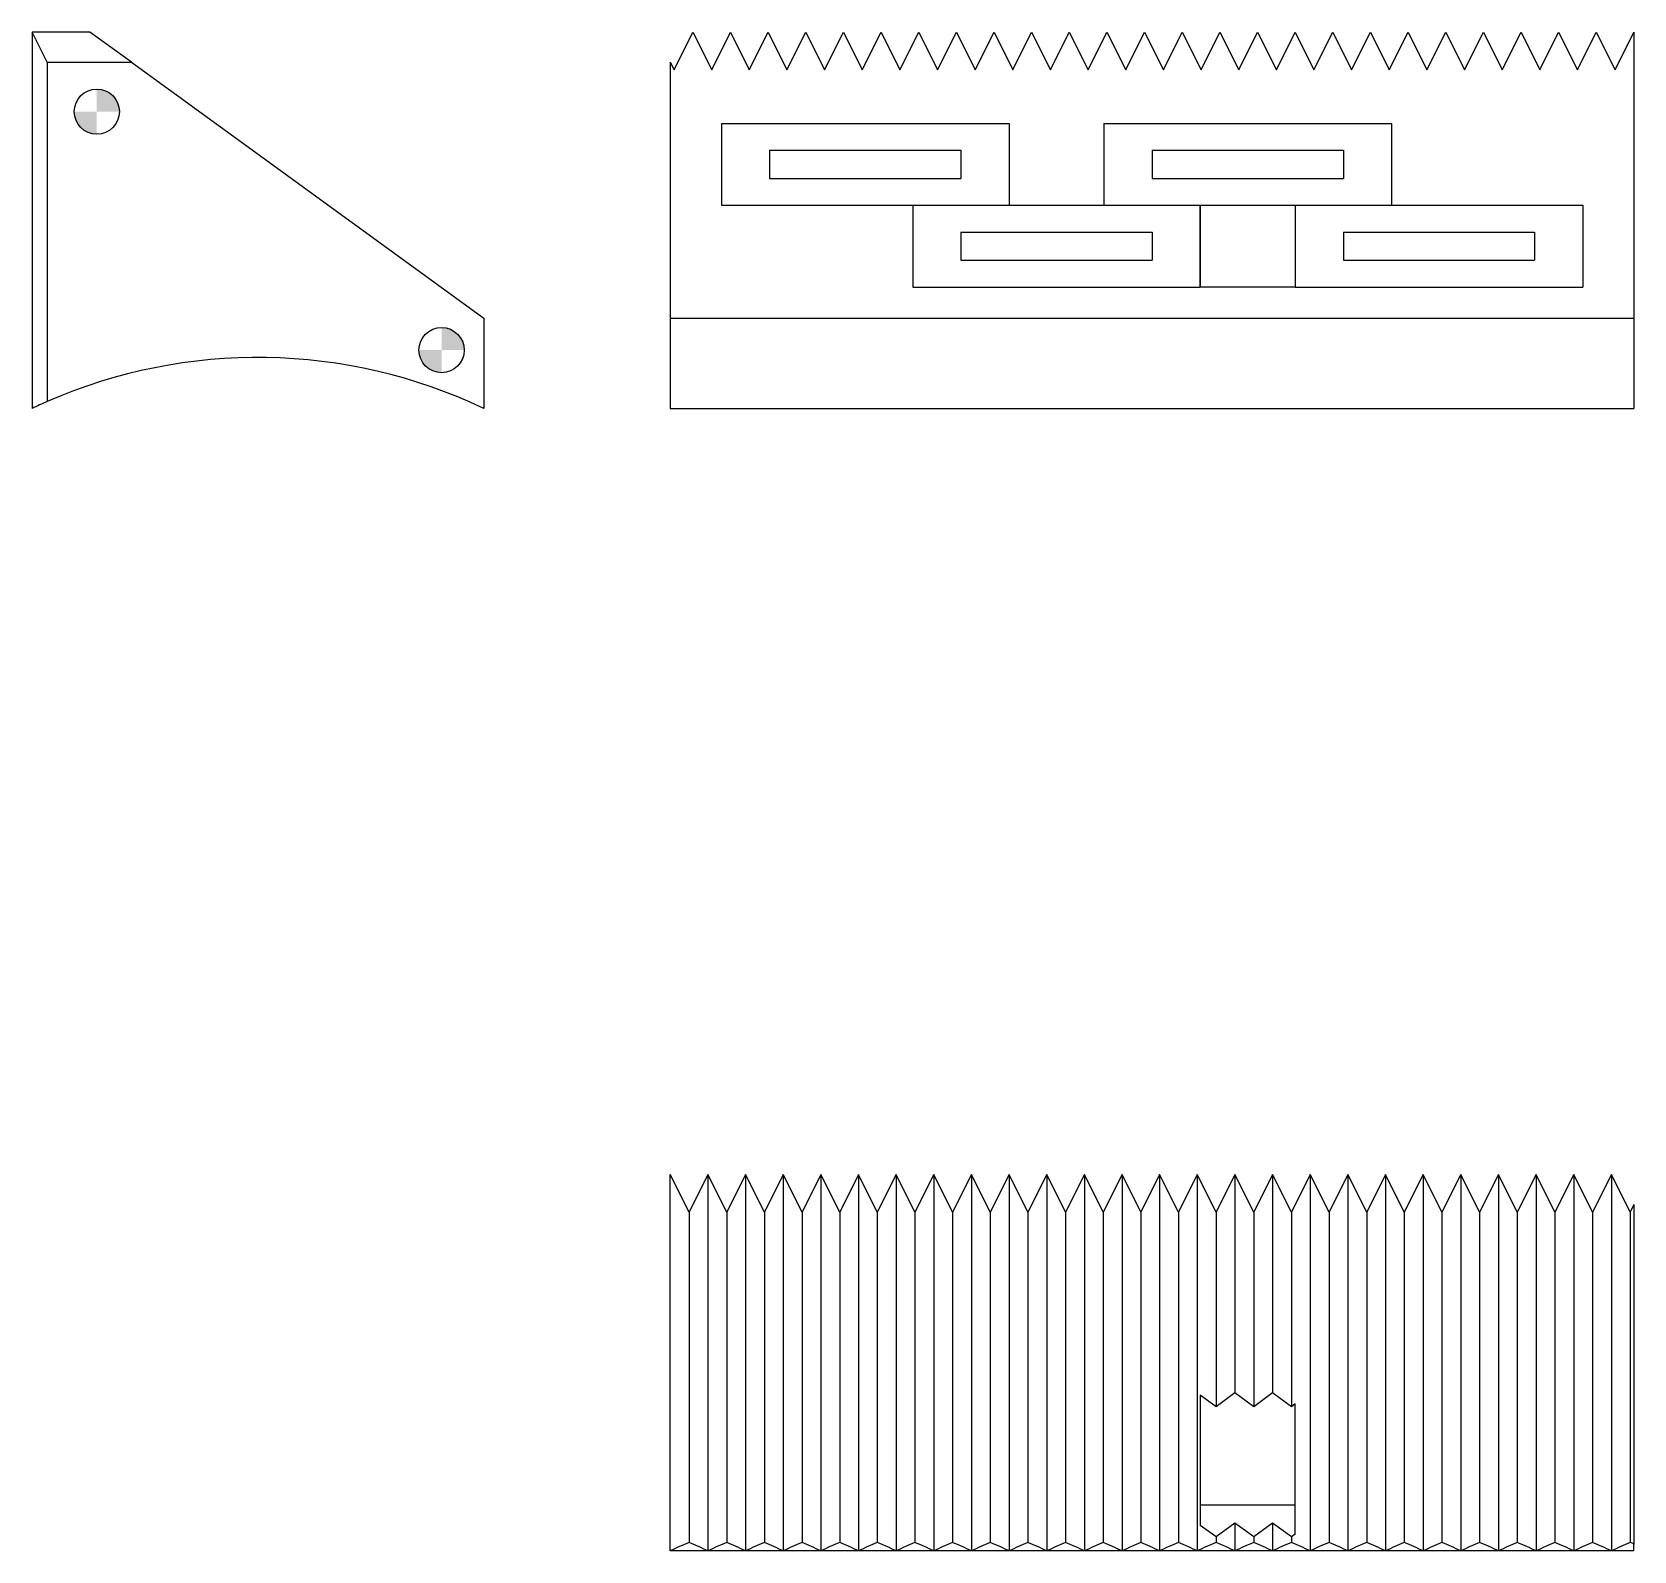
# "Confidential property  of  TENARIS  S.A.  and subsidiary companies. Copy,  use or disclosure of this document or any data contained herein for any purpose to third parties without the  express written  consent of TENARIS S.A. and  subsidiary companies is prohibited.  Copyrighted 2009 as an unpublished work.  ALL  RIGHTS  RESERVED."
# Model space of a CAD drawing. Header units: millimetres. Extents: x 948 to 1161, y 1541 to 1743.
import ezdxf

# ---------------------------------------------------------------- set-up
doc = ezdxf.new("R2010")
doc.units = ezdxf.units.MM

# ---------------------------------------------------------------- blocks, each defined once
blk = doc.blocks.new('SW_DOWELSYMBOL_0')
at = {"linetype": 'Continuous', "lineweight": 0}
h = blk.add_hatch(color=0, dxfattribs=at)
edge = h.paths.add_edge_path(flags=0)
edge.add_arc((0, 0), 6, 0, 90)
edge.add_line((0, 6), (0, 0))
edge.add_line((0, 0), (6, 0))
h = blk.add_hatch(color=0, dxfattribs=at)
edge = h.paths.add_edge_path(flags=0)
edge.add_arc((0, 0), 6, 180, 270)
edge.add_line((0, -6), (0, 0))
edge.add_line((0, 0), (-6, 0))
at = {"color": 0, "linetype": 'Continuous', "lineweight": 0}
blk.add_circle((0, 0), 6, dxfattribs=at)
blk = doc.blocks.new('SW_DOWELSYMBOL_1')
at = {"linetype": 'Continuous', "lineweight": 0}
h = blk.add_hatch(color=0, dxfattribs=at)
edge = h.paths.add_edge_path(flags=0)
edge.add_arc((0, 0), 6, 0, 90)
edge.add_line((0, 6), (0, 0))
edge.add_line((0, 0), (6, 0))
h = blk.add_hatch(color=0, dxfattribs=at)
edge = h.paths.add_edge_path(flags=0)
edge.add_arc((0, 0), 6, 180, 270)
edge.add_line((0, -6), (0, 0))
edge.add_line((0, 0), (-6, 0))
at = {"color": 0, "linetype": 'Continuous', "lineweight": 0}
blk.add_circle((0, 0), 6, dxfattribs=at)

msp = doc.modelspace()

# ---------------------------------------------------------------- linework, layer by layer
at = {"color": 7, "linetype": 'Continuous', "lineweight": 25}
for p, q in [((948.11, 1742.67), (948.11, 1692.67)), ((950.11, 1738.67), (948.11, 1742.67)), ((955.8, 1742.67), (948.11, 1742.67)), ((961.31, 1738.67), (955.8, 1742.67)), ((1033.38, 1737.67), (1035.88, 1742.67)), ((1035.88, 1742.67), (1038.38, 1737.67)), ((1038.38, 1737.67), (1040.88, 1742.67)), ((1040.88, 1742.67), (1043.38, 1737.67)), ((1043.38, 1737.67), (1045.88, 1742.67)), ((1045.88, 1742.67), (1048.38, 1737.67)), ((1048.38, 1737.67), (1050.88, 1742.67)), ((1050.88, 1742.67), (1053.38, 1737.67)), ((1053.38, 1737.67), (1055.88, 1742.67)), ((1055.88, 1742.67), (1058.38, 1737.67)), ((1058.38, 1737.67), (1060.88, 1742.67)), ((1060.88, 1742.67), (1063.38, 1737.67)), ((1063.38, 1737.67), (1065.88, 1742.67)), ((1065.88, 1742.67), (1068.38, 1737.67)), ((1068.38, 1737.67), (1070.88, 1742.67)), ((1070.88, 1742.67), (1073.38, 1737.67)), ((1073.38, 1737.67), (1075.88, 1742.67)), ((1075.88, 1742.67), (1078.38, 1737.67)), ((1078.38, 1737.67), (1080.88, 1742.67)), ((1080.88, 1742.67), (1083.38, 1737.67)), ((1083.38, 1737.67), (1085.88, 1742.67)), ((1085.88, 1742.67), (1088.38, 1737.67)), ((1088.38, 1737.67), (1090.88, 1742.67)), ((1090.88, 1742.67), (1093.38, 1737.67)), ((1093.38, 1737.67), (1095.88, 1742.67)), ((1095.88, 1742.67), (1098.38, 1737.67)), ((1098.38, 1737.67), (1100.88, 1742.67)), ((1100.88, 1742.67), (1103.38, 1737.67)), ((1103.38, 1737.67), (1105.88, 1742.67)), ((1105.88, 1742.67), (1108.38, 1737.67)), ((1108.38, 1737.67), (1110.88, 1742.67)), ((1110.88, 1742.67), (1113.38, 1737.67)), ((1113.38, 1737.67), (1115.88, 1742.67)), ((1115.88, 1742.67), (1118.38, 1737.67)), ((1118.38, 1737.67), (1120.88, 1742.67)), ((1120.88, 1742.67), (1123.38, 1737.67)), ((1123.38, 1737.67), (1125.88, 1742.67)), ((1125.88, 1742.67), (1128.38, 1737.67)), ((1128.38, 1737.67), (1130.88, 1742.67)), ((1130.88, 1742.67), (1133.38, 1737.67)), ((1133.38, 1737.67), (1135.88, 1742.67)), ((1135.88, 1742.67), (1138.38, 1737.67)), ((1138.38, 1737.67), (1140.88, 1742.67)), ((1140.88, 1742.67), (1143.38, 1737.67)), ((1143.38, 1737.67), (1145.88, 1742.67)), ((1145.88, 1742.67), (1148.38, 1737.67)), ((1148.38, 1737.67), (1150.88, 1742.67)), ((1150.88, 1742.67), (1153.38, 1737.67)), ((1153.38, 1737.67), (1155.88, 1742.67)), ((1155.88, 1742.67), (1158.38, 1737.67)), ((1158.38, 1737.67), (1160.88, 1742.67)), ((1160.88, 1742.67), (1160.88, 1704.67)), ((950.11, 1738.67), (961.31, 1738.67)), ((950.11, 1738.67), (950.11, 1693.59)), ((961.31, 1738.67), (1008.11, 1704.67)), ((1032.88, 1738.67), (1032.88, 1704.67)), ((1032.88, 1738.67), (1033.38, 1737.67)), ((1103.28, 1719.66), (1115.88, 1719.66)), ((1103.28, 1708.79), (1103.28, 1719.66)), ((1115.88, 1719.66), (1115.88, 1708.79)), ((1115.88, 1708.79), (1103.28, 1708.79)), ((1008.11, 1704.67), (1008.11, 1692.67)), ((1032.88, 1704.67), (1160.88, 1704.67)), ((1032.88, 1704.67), (1032.88, 1692.67)), ((1160.88, 1704.67), (1160.88, 1692.67)), ((1032.88, 1692.67), (1160.88, 1692.67)), ((1032.88, 1540.91), (1032.88, 1590.91)), ((1035.38, 1585.91), (1032.88, 1590.91)), ((1037.88, 1590.91), (1035.38, 1585.91)), ((1037.88, 1590.91), (1037.88, 1540.91)), ((1040.38, 1585.91), (1037.88, 1590.91)), ((1042.88, 1590.91), (1040.38, 1585.91)), ((1042.88, 1590.91), (1042.88, 1540.91)), ((1045.38, 1585.91), (1042.88, 1590.91)), ((1047.88, 1590.91), (1045.38, 1585.91)), ((1047.88, 1590.91), (1047.88, 1540.91)), ((1050.38, 1585.91), (1047.88, 1590.91)), ((1052.88, 1590.91), (1050.38, 1585.91)), ((1052.88, 1590.91), (1052.88, 1540.91)), ((1055.38, 1585.91), (1052.88, 1590.91)), ((1057.88, 1590.91), (1055.38, 1585.91)), ((1057.88, 1590.91), (1057.88, 1540.91)), ((1060.38, 1585.91), (1057.88, 1590.91)), ((1062.88, 1590.91), (1060.38, 1585.91)), ((1062.88, 1590.91), (1062.88, 1540.91)), ((1065.38, 1585.91), (1062.88, 1590.91)), ((1067.88, 1590.91), (1065.38, 1585.91)), ((1067.88, 1590.91), (1067.88, 1540.91)), ((1070.38, 1585.91), (1067.88, 1590.91)), ((1072.88, 1590.91), (1070.38, 1585.91)), ((1072.88, 1590.91), (1072.88, 1540.91)), ((1075.38, 1585.91), (1072.88, 1590.91)), ((1077.88, 1590.91), (1075.38, 1585.91)), ((1080.38, 1585.91), (1077.88, 1590.91)), ((1082.88, 1590.91), (1080.38, 1585.91)), ((1082.88, 1590.91), (1082.88, 1540.91)), ((1085.38, 1585.91), (1082.88, 1590.91)), ((1087.88, 1590.91), (1085.38, 1585.91)), ((1087.88, 1590.91), (1087.88, 1540.91)), ((1090.38, 1585.91), (1087.88, 1590.91)), ((1092.88, 1590.91), (1090.38, 1585.91)), ((1092.88, 1590.91), (1092.88, 1540.91)), ((1095.38, 1585.91), (1092.88, 1590.91)), ((1097.88, 1590.91), (1095.38, 1585.91)), ((1097.88, 1590.91), (1097.88, 1540.91)), ((1100.38, 1585.91), (1097.88, 1590.91)), ((1102.88, 1590.91), (1100.38, 1585.91)), ((1102.88, 1590.91), (1102.88, 1540.91)), ((1105.38, 1585.91), (1102.88, 1590.91)), ((1107.88, 1590.91), (1105.38, 1585.91)), ((1107.88, 1590.91), (1107.88, 1561.89)), ((1110.38, 1585.91), (1107.88, 1590.91)), ((1112.88, 1590.91), (1110.38, 1585.91)), ((1112.88, 1590.91), (1112.88, 1561.89)), ((1115.38, 1585.91), (1112.88, 1590.91)), ((1117.88, 1590.91), (1115.38, 1585.91)), ((1117.88, 1590.91), (1117.88, 1540.91)), ((1120.38, 1585.91), (1117.88, 1590.91)), ((1122.88, 1590.91), (1120.38, 1585.91)), ((1122.88, 1590.91), (1122.88, 1540.91)), ((1125.38, 1585.91), (1122.88, 1590.91)), ((1127.88, 1590.91), (1125.38, 1585.91)), ((1127.88, 1590.91), (1127.88, 1540.91)), ((1130.38, 1585.91), (1127.88, 1590.91)), ((1132.88, 1590.91), (1130.38, 1585.91)), ((1132.88, 1590.91), (1132.88, 1540.91)), ((1135.38, 1585.91), (1132.88, 1590.91)), ((1137.88, 1590.91), (1135.38, 1585.91)), ((1137.88, 1590.91), (1137.88, 1540.91)), ((1140.38, 1585.91), (1137.88, 1590.91)), ((1142.88, 1590.91), (1140.38, 1585.91)), ((1142.88, 1590.91), (1142.88, 1540.91)), ((1145.38, 1585.91), (1142.88, 1590.91)), ((1147.88, 1590.91), (1145.38, 1585.91)), ((1147.88, 1590.91), (1147.88, 1540.91)), ((1150.38, 1585.91), (1147.88, 1590.91)), ((1152.88, 1590.91), (1150.38, 1585.91)), ((1152.88, 1590.91), (1152.88, 1540.91)), ((1155.38, 1585.91), (1152.88, 1590.91)), ((1157.88, 1590.91), (1155.38, 1585.91)), ((1157.88, 1590.91), (1157.88, 1540.91)), ((1160.38, 1585.91), (1157.88, 1590.91)), ((1035.38, 1585.91), (1035.38, 1542.03)), ((1040.38, 1585.91), (1040.38, 1542.03)), ((1045.38, 1585.91), (1045.38, 1542.03)), ((1050.38, 1585.91), (1050.38, 1542.03)), ((1055.38, 1585.91), (1055.38, 1542.03)), ((1060.38, 1585.91), (1060.38, 1542.03)), ((1065.38, 1585.91), (1065.38, 1542.03)), ((1070.38, 1585.91), (1070.38, 1542.03)), ((1075.38, 1585.91), (1075.38, 1542.03)), ((1080.38, 1585.91), (1080.38, 1542.03)), ((1085.38, 1585.91), (1085.38, 1542.03)), ((1090.38, 1585.91), (1090.38, 1542.03)), ((1095.38, 1585.91), (1095.38, 1542.03)), ((1100.38, 1585.91), (1100.38, 1542.03)), ((1105.38, 1585.91), (1105.38, 1560.07)), ((1110.38, 1585.91), (1110.38, 1560.07)), ((1115.38, 1585.91), (1115.38, 1560.07)), ((1120.38, 1585.91), (1120.38, 1542.03)), ((1125.38, 1585.91), (1125.38, 1542.03)), ((1130.38, 1585.91), (1130.38, 1542.03)), ((1135.38, 1585.91), (1135.38, 1542.03)), ((1140.38, 1585.91), (1140.38, 1542.03)), ((1145.38, 1585.91), (1145.38, 1542.03)), ((1150.38, 1585.91), (1150.38, 1542.03)), ((1155.38, 1585.91), (1155.38, 1542.03)), ((1160.88, 1586.91), (1160.38, 1585.91)), ((1160.38, 1585.91), (1160.38, 1542.03)), ((1160.88, 1586.91), (1160.88, 1541.82)), ((1107.88, 1561.89), (1105.38, 1560.07)), ((1110.38, 1560.07), (1107.88, 1561.89)), ((1112.88, 1561.89), (1110.38, 1560.07)), ((1115.38, 1560.07), (1112.88, 1561.89)), ((1105.38, 1560.07), (1103.28, 1561.6)), ((1103.28, 1561.6), (1103.28, 1544.29)), ((1115.88, 1560.43), (1115.38, 1560.07)), ((1115.88, 1543.13), (1115.88, 1560.43)), ((1103.28, 1547.02), (1115.88, 1547.02)), ((1105.38, 1542.77), (1103.28, 1544.29)), ((1107.88, 1544.58), (1105.38, 1542.77)), ((1105.38, 1542.77), (1105.38, 1542.03)), ((1107.88, 1544.58), (1107.88, 1540.91)), ((1110.38, 1542.77), (1107.88, 1544.58)), ((1112.88, 1544.58), (1110.38, 1542.77)), ((1110.38, 1542.77), (1110.38, 1542.03)), ((1112.88, 1544.58), (1112.88, 1540.91)), ((1115.38, 1542.77), (1112.88, 1544.58)), ((1115.88, 1543.13), (1115.38, 1542.77)), ((1115.38, 1542.77), (1115.38, 1542.03)), ((1160.88, 1540.91), (1032.88, 1540.91)), ((1160.88, 1540.91), (1160.88, 1541.82))]:
    msp.add_line(p, q, dxfattribs=at)
at = {"color": 7, "linetype": 'Continuous'}
for p, q in [((1039.68, 1730.54), (1039.68, 1719.66)), ((1039.68, 1730.54), (1077.88, 1730.54)), ((1077.88, 1730.54), (1077.88, 1719.66)), ((1090.48, 1730.54), (1090.48, 1719.66)), ((1090.48, 1730.54), (1128.68, 1730.54)), ((1128.68, 1730.54), (1128.68, 1719.66)), ((1046.08, 1726.96), (1046.08, 1723.23)), ((1046.08, 1726.96), (1071.48, 1726.96)), ((1071.48, 1726.96), (1071.48, 1723.23)), ((1096.88, 1726.96), (1096.88, 1723.23)), ((1096.88, 1726.96), (1122.28, 1726.96)), ((1122.28, 1726.96), (1122.28, 1723.23)), ((1046.08, 1723.23), (1071.48, 1723.23)), ((1096.88, 1723.23), (1122.28, 1723.23)), ((1039.68, 1719.66), (1077.88, 1719.66)), ((1065.08, 1719.66), (1065.08, 1708.79)), ((1065.08, 1719.66), (1103.28, 1719.66)), ((1090.48, 1719.66), (1128.68, 1719.66)), ((1103.28, 1719.66), (1103.28, 1708.79)), ((1115.88, 1719.66), (1115.88, 1708.79)), ((1115.88, 1719.66), (1154.08, 1719.66)), ((1154.08, 1719.66), (1154.08, 1708.79)), ((1071.48, 1716.09), (1071.48, 1712.36)), ((1071.48, 1716.09), (1096.88, 1716.09)), ((1096.88, 1716.09), (1096.88, 1712.36)), ((1122.28, 1716.09), (1122.28, 1712.36)), ((1122.28, 1716.09), (1147.68, 1716.09)), ((1147.68, 1716.09), (1147.68, 1712.36)), ((1071.48, 1712.36), (1096.88, 1712.36)), ((1122.28, 1712.36), (1147.68, 1712.36)), ((1065.08, 1708.79), (1103.28, 1708.79)), ((1115.88, 1708.79), (1154.08, 1708.79)), ((1077.88, 1590.91), (1077.88, 1540.91))]:
    msp.add_line(p, q, dxfattribs=at)
at = {"color": 7, "linetype": 'Continuous', "lineweight": 25}
for centre in [(956.71, 1732.1), (1002.5, 1700.42)]:
    msp.add_circle(centre, 3, dxfattribs=at)
for centre, start, end in [((978.11, 1629.59), 64.5647, 113.6319), ((978.11, 1629.59), 113.6319, 115.4353), ((1062.88, 1477.83), 113.185, 115.4353), ((1007.88, 1477.83), 64.5647, 66.815), ((1067.88, 1477.83), 113.185, 115.4353), ((1012.88, 1477.83), 64.5647, 66.815), ((1072.88, 1477.83), 113.185, 115.4353), ((1017.88, 1477.83), 64.5647, 66.815), ((1077.88, 1477.83), 113.185, 115.4353), ((1022.88, 1477.83), 64.5647, 66.815), ((1082.88, 1477.83), 113.185, 115.4353), ((1027.88, 1477.83), 64.5647, 66.815), ((1087.88, 1477.83), 113.185, 115.4353), ((1032.88, 1477.83), 64.5647, 66.815), ((1092.88, 1477.83), 113.185, 115.4353), ((1037.88, 1477.83), 64.5647, 66.815), ((1097.88, 1477.83), 113.185, 115.4353), ((1042.88, 1477.83), 64.5647, 66.815), ((1102.88, 1477.83), 113.185, 115.4353), ((1047.88, 1477.83), 64.5647, 66.815), ((1107.88, 1477.83), 113.185, 115.4353), ((1052.88, 1477.83), 64.5647, 66.815), ((1112.88, 1477.83), 113.185, 115.4353), ((1057.88, 1477.83), 64.5647, 66.815), ((1117.88, 1477.83), 113.185, 115.4353), ((1062.88, 1477.83), 64.5647, 66.815), ((1122.88, 1477.83), 113.185, 115.4353), ((1067.88, 1477.83), 64.5647, 66.815), ((1127.88, 1477.83), 113.185, 115.4353), ((1072.88, 1477.83), 64.5647, 66.815), ((1132.88, 1477.83), 113.185, 115.4353), ((1077.88, 1477.83), 64.5647, 66.815), ((1137.88, 1477.83), 113.185, 115.4353), ((1082.88, 1477.83), 64.5647, 66.815), ((1142.88, 1477.83), 113.185, 115.4353), ((1087.88, 1477.83), 64.5647, 66.815), ((1147.88, 1477.83), 113.185, 115.4353), ((1092.88, 1477.83), 64.5647, 66.815), ((1152.88, 1477.83), 113.185, 115.4353), ((1097.88, 1477.83), 64.5647, 66.815), ((1157.88, 1477.83), 113.185, 115.4353), ((1102.88, 1477.83), 64.5647, 66.815), ((1162.88, 1477.83), 113.185, 115.4353), ((1107.88, 1477.83), 64.5647, 66.815), ((1167.88, 1477.83), 113.185, 115.4353), ((1112.88, 1477.83), 64.5647, 66.815), ((1172.88, 1477.83), 113.185, 115.4353), ((1117.88, 1477.83), 64.5647, 66.815), ((1177.88, 1477.83), 113.185, 115.4353), ((1122.88, 1477.83), 64.5647, 66.815), ((1182.88, 1477.83), 113.185, 115.4353), ((1127.88, 1477.83), 64.5647, 66.815), ((1187.88, 1477.83), 113.185, 115.4353), ((1132.88, 1477.83), 66.3681, 66.815)]:
    msp.add_arc(centre, 69.85, start, end, dxfattribs=at)

# ---------------------------------------------------------------- block references
at = {"color": 7, "linetype": 'Continuous', "lineweight": 0, "xscale": 0.5, "yscale": 0.5, "zscale": 0.5}
for name, p in [('SW_DOWELSYMBOL_1', (956.71, 1732.1)), ('SW_DOWELSYMBOL_0', (1002.5, 1700.42))]:
    msp.add_blockref(name, p, dxfattribs=at)

doc.saveas('drawing.dxf')
